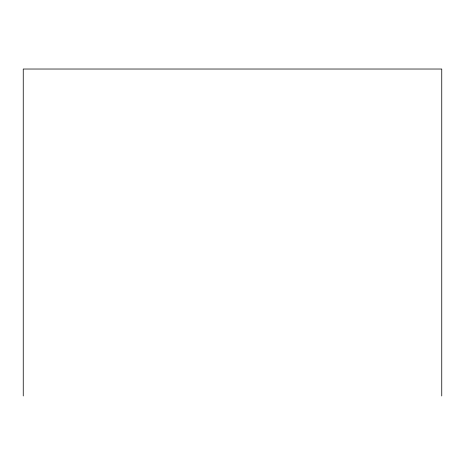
<?xml version="1.0" encoding="UTF-8"?>
<svg xmlns="http://www.w3.org/2000/svg" width="465" height="465" viewBox="0 0 465 465"><rect width="100%" height="100%" fill="white"/><g stroke="black" fill="none" stroke-linecap="round" stroke-linejoin="round"><path stroke-width="0.7" d="M441.75 395.971L441.75 69.029L23.25 69.029L23.25 395.971"/></g></svg>
